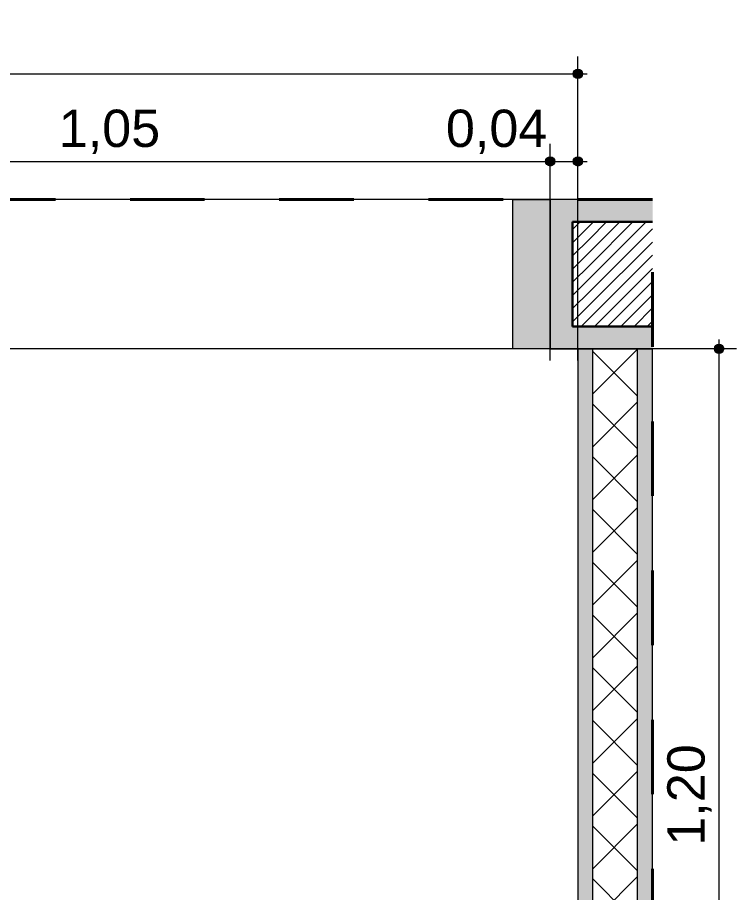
# Model space of a CAD drawing. Header units: metres. Extents: x -1.9 to 95.3, y -2.2 to 2.5.
# Drawn here: x 48.145 to 49.108, y -0.962 to 0.211 of the extents above; entities that cross this region are included whole.
import ezdxf

# ---------------------------------------------------------------- set-up
doc = ezdxf.new("R2010")
doc.units = ezdxf.units.M
doc.header["$MEASUREMENT"] = 0
doc.linetypes.add('Dashed', pattern=[0.035, 0.0225, -0.0125])
for name, color, linetype, lineweight in [('0_Caneta_No__1', 7, 'Continuous', 40), ('PAREDE CONSTRUIR_Caneta_No__241', 7, 'Continuous', 13), ('PAREDE CONSTRUIR_Caneta_No__255', 255, 'Continuous', 0), ('PAREDE CONSTRUIR_Caneta_No__3', 7, 'Continuous', 30), ('PAREDE CONSTRUIR_Caneta_No__83', 84, 'Continuous', 0), ('PAREDE CONSTRUIR_Caneta_No__91', 255, 'Continuous', 0), ('PAREDE CONSTRUIR_Caneta_No__98', 7, 'Continuous', 0)]:
    doc.layers.add(name, color=color, linetype=linetype, lineweight=lineweight)
doc.layers.add('0_Caneta_No__25', color=7, linetype='Continuous', lineweight=13, true_color=0x982312)
doc.layers.add('PAREDE CONSTRUIR_Caneta_No__97', color=7, linetype='Continuous', lineweight=13, true_color=0x6b6b6b)
doc.styles.add('GENERATED_STYLE_1', font='arial.ttf')
doc.dimstyles.new('GENERATED_STYLE__1', dxfattribs={"dimtxt": 0.05, "dimasz": 0.02375, "dimexe": 0.18, "dimexo": 0.267183, "dimgap": 0, "dimtad": 1, "dimtih": 1, "dimtoh": 1, "dimzin": 0, "dimdsep": 46, "dimtxsty": 'GENERATED_STYLE_1', "dimblk": 'ARROWHEAD_11', "dimblk1": 'ARROWHEAD_11', "dimblk2": 'ARROWHEAD_11', "dimcen": 0.09, "dimclrd": 256, "dimclre": 256, "dimclrt": 256, "dimadec": 0, "dimazin": 0, "dimtfac": 1, "dimtdec": 4, "dimtmove": 0, "dimatfit": 3, "dimfxl": 0, "dimtolj": 1, "dimtzin": 0, "dimarcsym": 0})
doc.dimstyles.new('GENERATED_STYLE__2', dxfattribs={"dimtxt": 0.05, "dimasz": 0.02375, "dimexe": 0.18, "dimexo": 0.267183, "dimgap": 0, "dimtad": 1, "dimzin": 0, "dimdsep": 46, "dimtxsty": 'GENERATED_STYLE_1', "dimblk": 'ARROWHEAD_11', "dimblk1": 'ARROWHEAD_11', "dimblk2": 'ARROWHEAD_11', "dimcen": 0.09, "dimclrd": 256, "dimclre": 256, "dimclrt": 256, "dimadec": 0, "dimazin": 0, "dimtfac": 1, "dimtdec": 4, "dimtmove": 0, "dimatfit": 3, "dimfxl": 0, "dimtolj": 1, "dimtzin": 0, "dimarcsym": 0})
pattern_1 = [(45, (47.813018, -0.830483), (-0.00883883, 0.00883883), [])]

# ---------------------------------------------------------------- blocks, each defined once
blk = doc.blocks.new('*D164', base_point=(47.813, -0.8305))
at = {"layer": '0_Caneta_No__25', "linetype": 'Continuous', "lineweight": 13, "true_color": 0x982312}
for points in [[(49.0787, -0.2327), (49.0792, -0.2351), (49.0806, -0.2371), (49.0826, -0.2384), (49.085, -0.2389), (49.0874, -0.2384), (49.0894, -0.2371), (49.0908, -0.2351), (49.0912, -0.2327), (49.0908, -0.2303), (49.0894, -0.2282), (49.0874, -0.2269), (49.085, -0.2264), (49.0826, -0.2269), (49.0806, -0.2282), (49.0792, -0.2303)], [(49.0787, -1.4314), (49.0792, -1.4338), (49.0806, -1.4358), (49.0826, -1.4372), (49.085, -1.4377), (49.0874, -1.4372), (49.0894, -1.4358), (49.0908, -1.4338), (49.0912, -1.4314), (49.0908, -1.429), (49.0894, -1.427), (49.0874, -1.4256), (49.085, -1.4252), (49.0826, -1.4256), (49.0806, -1.427), (49.0792, -1.429)]]:
    blk.add_hatch(color=24, dxfattribs=at).paths.add_polyline_path(points)
at = {"layer": '0_Caneta_No__25', "color": 24, "linetype": 'Continuous', "lineweight": 13, "true_color": 0x982312}
for p, q in [((49.085, -0.2264), (49.085, -0.2202)), ((49.0787, -0.2327), (48.8178, -0.2327)), ((49.1084, -0.2327), (49.0912, -0.2327)), ((49.085, -1.4252), (49.085, -0.2389)), ((49.0787, -1.4314), (48.8178, -1.4314)), ((49.1084, -1.4314), (49.0912, -1.4314))]:
    blk.add_line(p, q, dxfattribs=at)
for centre in [(49.085, -0.2327), (49.085, -1.4314)]:
    blk.add_circle(centre, 0.00625, dxfattribs=at)
at = {"layer": '0_Caneta_No__25', "color": 24, "lineweight": 13, "true_color": 0x982312, "insert": (49.075, -0.8988), "char_height": 0.05, "attachment_point": 7, "rotation": 90, "style": 'GENERATED_STYLE_1'}
blk.add_mtext('\\A1;{\\pql;\\fArial|b0|i0|c0|p0;\\W1.000000;1,20}', dxfattribs=at)
blk = doc.blocks.new('ARROWHEAD_11')
at = {"color": 0, "linetype": 'Continuous', "lineweight": 0}
blk.add_line((0, 0), (-1, 0), dxfattribs=at)
at = {"color": 0, "linetype": 'Continuous', "lineweight": 0, "const_width": 0.25, "flags": 128}
blk.add_lwpolyline([(-0.125, 0, 1), (0.125, 0, 1)], format="xyb", close=True, dxfattribs=at)
blk = doc.blocks.new('*D177', base_point=(47.813, -0.8305))
at = {"layer": '0_Caneta_No__25', "linetype": 'Continuous', "lineweight": 13, "true_color": 0x982312}
for points in [[(47.8026, 0.0186), (47.8031, 0.0162), (47.8044, 0.0142), (47.8065, 0.0128), (47.8089, 0.0123), (47.8112, 0.0128), (47.8133, 0.0142), (47.8146, 0.0162), (47.8151, 0.0186), (47.8146, 0.021), (47.8133, 0.023), (47.8112, 0.0244), (47.8089, 0.0248), (47.8065, 0.0244), (47.8044, 0.023), (47.8031, 0.021)], [(48.8526, 0.0186), (48.8531, 0.0162), (48.8544, 0.0142), (48.8565, 0.0128), (48.8589, 0.0123), (48.8612, 0.0128), (48.8633, 0.0142), (48.8646, 0.0162), (48.8651, 0.0186), (48.8646, 0.021), (48.8633, 0.023), (48.8612, 0.0244), (48.8589, 0.0248), (48.8565, 0.0244), (48.8544, 0.023), (48.8531, 0.021)]]:
    blk.add_hatch(color=24, dxfattribs=at).paths.add_polyline_path(points)
at = {"layer": '0_Caneta_No__25', "color": 24, "linetype": 'Continuous', "lineweight": 13, "true_color": 0x982312}
for p, q in [((47.8089, 0.0248), (47.8089, 0.042)), ((48.8589, 0.0248), (48.8589, 0.042)), ((47.8089, -0.2486), (47.8089, 0.0123)), ((47.8151, 0.0186), (48.8526, 0.0186)), ((48.8589, -0.2486), (48.8589, 0.0123))]:
    blk.add_line(p, q, dxfattribs=at)
for centre in [(47.8089, 0.0186), (48.8589, 0.0186)]:
    blk.add_circle(centre, 0.00625, dxfattribs=at)
at = {"layer": '0_Caneta_No__25', "color": 24, "lineweight": 13, "true_color": 0x982312, "char_height": 0.05, "attachment_point": 7, "style": 'GENERATED_STYLE_1'}
for s, insert in [('\\A1;{\\pql;\\fArial|b0|i0|c0|p0;\\W1.000000;1,05}', (48.2004, 0.0286)), ('\\A1;{\\pql;\\fArial|b0|i0|c0|p0;\\W1.000000;0,04}', (48.7191, 0.0286))]:
    blk.add_mtext(s, dxfattribs=dict(at, insert=insert))
blk = doc.blocks.new('*D178', base_point=(47.813, -0.8305))
at = {"layer": '0_Caneta_No__25', "linetype": 'Continuous', "lineweight": 13, "true_color": 0x982312}
for points in [[(48.8526, 0.0186), (48.8531, 0.0162), (48.8544, 0.0142), (48.8565, 0.0128), (48.8589, 0.0123), (48.8612, 0.0128), (48.8633, 0.0142), (48.8646, 0.0162), (48.8651, 0.0186), (48.8646, 0.021), (48.8633, 0.023), (48.8612, 0.0244), (48.8589, 0.0248), (48.8565, 0.0244), (48.8544, 0.023), (48.8531, 0.021)], [(48.8897, 0.0186), (48.8901, 0.0162), (48.8915, 0.0142), (48.8935, 0.0128), (48.8959, 0.0123), (48.8983, 0.0128), (48.9003, 0.0142), (48.9017, 0.0162), (48.9022, 0.0186), (48.9017, 0.021), (48.9003, 0.023), (48.8983, 0.0244), (48.8959, 0.0248), (48.8935, 0.0244), (48.8915, 0.023), (48.8901, 0.021)]]:
    blk.add_hatch(color=24, dxfattribs=at).paths.add_polyline_path(points)
at = {"layer": '0_Caneta_No__25', "color": 24, "linetype": 'Continuous', "lineweight": 13, "true_color": 0x982312}
for p, q in [((48.8589, 0.0248), (48.8589, 0.042)), ((48.8959, 0.0248), (48.8959, 0.042)), ((48.8589, -0.2486), (48.8589, 0.0123)), ((48.8651, 0.0186), (48.8897, 0.0186)), ((48.8959, -0.2486), (48.8959, 0.0123)), ((48.9022, 0.0186), (48.9084, 0.0186))]:
    blk.add_line(p, q, dxfattribs=at)
for centre in [(48.8589, 0.0186), (48.8959, 0.0186)]:
    blk.add_circle(centre, 0.00625, dxfattribs=at)
blk = doc.blocks.new('*D179', base_point=(47.813, -0.8305))
at = {"layer": '0_Caneta_No__25', "linetype": 'Continuous', "lineweight": 13, "true_color": 0x982312}
for points in [[(46.8856, 0.1358), (46.8861, 0.1334), (46.8874, 0.1314), (46.8895, 0.13), (46.8919, 0.1296), (46.8943, 0.13), (46.8963, 0.1314), (46.8976, 0.1334), (46.8981, 0.1358), (46.8976, 0.1382), (46.8963, 0.1402), (46.8943, 0.1416), (46.8919, 0.1421), (46.8895, 0.1416), (46.8874, 0.1402), (46.8861, 0.1382)], [(48.8897, 0.1358), (48.8901, 0.1334), (48.8915, 0.1314), (48.8935, 0.13), (48.8959, 0.1296), (48.8983, 0.13), (48.9003, 0.1314), (48.9017, 0.1334), (48.9022, 0.1358), (48.9017, 0.1382), (48.9003, 0.1402), (48.8983, 0.1416), (48.8959, 0.1421), (48.8935, 0.1416), (48.8915, 0.1402), (48.8901, 0.1382)]]:
    blk.add_hatch(color=24, dxfattribs=at).paths.add_polyline_path(points)
at = {"layer": '0_Caneta_No__25', "color": 24, "linetype": 'Continuous', "lineweight": 13, "true_color": 0x982312}
for p, q in [((46.8919, 0.1421), (46.8919, 0.1593)), ((48.8959, 0.1421), (48.8959, 0.1593)), ((46.8794, 0.1358), (46.8856, 0.1358)), ((46.8919, -0.1314), (46.8919, 0.1296)), ((46.8981, 0.1358), (48.8897, 0.1358)), ((48.8959, -0.1314), (48.8959, 0.1296)), ((48.9022, 0.1358), (48.9084, 0.1358))]:
    blk.add_line(p, q, dxfattribs=at)
for centre in [(46.8919, 0.1358), (48.8959, 0.1358)]:
    blk.add_circle(centre, 0.00625, dxfattribs=at)
at = {"layer": '0_Caneta_No__25', "color": 24, "lineweight": 13, "true_color": 0x982312, "insert": (47.8272, 0.1458), "char_height": 0.05, "attachment_point": 7, "style": 'GENERATED_STYLE_1'}
blk.add_mtext('\\A1;{\\pql;\\fArial|b0|i0|c0|p0;\\W1.000000;2,00}', dxfattribs=at)

msp = doc.modelspace()

# ---------------------------------------------------------------- hatches: boundary and pattern name
at = {"layer": 'PAREDE CONSTRUIR_Caneta_No__241', "linetype": 'Continuous', "lineweight": 13}
h = msp.add_hatch(dxfattribs=at)
h.set_pattern_fill('common_brick_000b', style=0, pattern_type=2)
h.set_pattern_definition(pattern_1)
h.paths.add_polyline_path([(48.8889, -0.2027), (48.9119, -0.2027), (48.9119, -0.0627), (48.8889, -0.0627)])
h = msp.add_hatch(dxfattribs=at)
h.set_pattern_fill('common_brick_000b', style=0, pattern_type=2)
h.set_pattern_definition(pattern_1)
h.paths.add_polyline_path([(48.9119, -0.0627), (48.9119, -0.2027), (48.9959, -0.2027), (48.9959, -0.0627)])
at = {"layer": 'PAREDE CONSTRUIR_Caneta_No__255', "linetype": 'Continuous', "lineweight": 0}
for points in [[(48.9159, -1.93), (48.9159, -0.2327), (48.8959, -0.2327), (48.8959, -1.93)], [(48.9759, -2.03), (48.9959, -2.03), (48.9959, -0.2327), (48.9759, -0.2327)]]:
    msp.add_hatch(color=255, dxfattribs=at).paths.add_polyline_path(points)
at = {"layer": 'PAREDE CONSTRUIR_Caneta_No__83', "linetype": 'Continuous', "lineweight": 0}
h = msp.add_hatch(dxfattribs=at)
h.set_pattern_fill('Placomur_000b', color=84, style=0, pattern_type=2)
h.set_pattern_definition([(45, (47.81302, -0.830483), (-0.0353553, 0.0353553), []), (135, (47.81302, -0.830483), (0.0353553, 0.0353553), [])])
h.paths.add_polyline_path([(48.9759, -1.95), (48.9759, -0.2327), (48.9159, -0.2327), (48.9159, -1.95)])
at = {"layer": 'PAREDE CONSTRUIR_Caneta_No__91', "linetype": 'Continuous', "lineweight": 0}
for points in [[(48.8089, -0.0327), (48.8089, -0.2327), (48.8589, -0.2327), (48.8589, -0.0327)], [(48.8589, -0.0327), (48.8889, -0.0627), (48.9119, -0.0627), (48.9119, -0.0327)], [(48.8589, -0.2027), (48.8889, -0.2027), (48.8889, -0.0627), (48.8589, -0.0327)], [(48.9119, -0.0327), (48.9119, -0.0627), (48.9959, -0.0627), (48.9959, -0.0327)], [(48.9119, -0.2027), (48.8589, -0.2027), (48.8589, -0.2327), (48.9119, -0.2327)], [(48.9959, -0.2027), (48.9119, -0.2027), (48.9119, -0.2327), (48.9959, -0.2327)]]:
    msp.add_hatch(color=255, dxfattribs=at).paths.add_polyline_path(points)

# ---------------------------------------------------------------- linework, layer by layer
at = {"layer": '0_Caneta_No__1', "color": 7, "linetype": 'Dashed', "lineweight": 40}
msp.add_lwpolyline([(46.7919, -2.03), (48.9959, -2.03), (48.9959, -0.0327), (46.7919, -0.0327)], close=True, dxfattribs=at)
at = {"layer": 'PAREDE CONSTRUIR_Caneta_No__241', "color": 7, "linetype": 'Continuous', "lineweight": 13}
for p, q in [((48.8589, -0.0627), (48.8589, -0.0327)), ((48.8589, -0.0627), (48.8589, -0.0327)), ((48.8589, -0.0627), (48.8589, -0.0327)), ((48.8589, -0.0627), (48.8589, -0.0327)), ((48.8589, -0.0627), (48.8589, -0.0327)), ((48.8589, -0.0627), (48.8589, -0.0327)), ((48.8589, -0.2027), (48.8589, -0.0627)), ((48.8589, -0.2027), (48.8589, -0.0627)), ((48.8589, -0.2027), (48.8589, -0.0627)), ((48.8589, -0.2027), (48.8589, -0.0627)), ((48.8589, -0.2027), (48.8589, -0.0627)), ((48.8589, -0.2027), (48.8589, -0.0627)), ((48.8589, -0.2327), (48.8589, -0.2027)), ((48.8589, -0.2327), (48.8589, -0.2027)), ((48.8589, -0.2327), (48.8589, -0.2027)), ((48.9159, -1.93), (48.9159, -0.2327)), ((48.9759, -1.95), (48.9759, -0.2327))]:
    msp.add_line(p, q, dxfattribs=at)
for points in [[(48.9119, -0.0327), (48.8589, -0.0327)], [(48.9959, -0.0327), (48.9119, -0.0327)], [(48.8589, -0.2327), (48.9119, -0.2327)], [(48.9159, -0.2327), (48.8959, -0.2327)], [(48.8959, -0.2327), (48.8959, -1.93)], [(48.9119, -0.2327), (48.9959, -0.2327)], [(48.9759, -0.2327), (48.9159, -0.2327)], [(48.9959, -0.2327), (48.9759, -0.2327)], [(48.9959, -2.03), (48.9959, -0.2327)]]:
    msp.add_lwpolyline(points, dxfattribs=at)
at = {"layer": 'PAREDE CONSTRUIR_Caneta_No__3', "color": 7, "linetype": 'Continuous', "lineweight": 30}
for p, q in [((48.9119, -0.0627), (48.8889, -0.0627)), ((48.8889, -0.0627), (48.8889, -0.2027)), ((48.9959, -0.0627), (48.9119, -0.0627)), ((48.8889, -0.2027), (48.9119, -0.2027)), ((48.9119, -0.2027), (48.9959, -0.2027))]:
    msp.add_line(p, q, dxfattribs=at)
at = {"layer": 'PAREDE CONSTRUIR_Caneta_No__97', "color": 251, "linetype": 'Continuous', "lineweight": 13, "true_color": 0x6b6b6b}
for p, q in [((48.8589, -0.0327), (47.8089, -0.0327)), ((48.8589, -0.2327), (47.8089, -0.2327))]:
    msp.add_line(p, q, dxfattribs=at)
at = {"layer": 'PAREDE CONSTRUIR_Caneta_No__98', "color": 7, "linetype": 'Continuous', "lineweight": 0}
for p, q in [((48.8089, -0.2327), (48.8089, -0.0327)), ((48.8089, -0.0327), (48.8589, -0.0327)), ((48.8589, -0.0327), (48.8089, -0.0327)), ((48.8589, -0.0327), (48.8589, -0.2327)), ((48.8589, -0.2327), (48.8089, -0.2327))]:
    msp.add_line(p, q, dxfattribs=at)

# ---------------------------------------------------------------- dimensions: what is measured, and where the dimension line sits
at = {"color": 24, "linetype": 'Continuous', "lineweight": 13, "true_color": 0x982312}
for base, p1, p2, picture, middle in [((48.8959, 0.1358), (46.8919, -0.2327), (48.8959, -0.2327), '*D179', (47.8919, 0.1708)), ((48.8589, 0.0186), (47.8089, -0.2327), (48.8589, -0.2327), '*D177', (48.2651, 0.0536)), ((48.8959, 0.0186), (48.8589, -0.2327), (48.8959, -0.2505), '*D178', (48.7839, 0.0536))]:
    dim = msp.add_linear_dim(base=base, p1=p1, p2=p2, dimstyle='GENERATED_STYLE__1', dxfattribs=at)
    dim.commit()
    dim.dimension.update_dxf_attribs({"geometry": picture, "text_midpoint": middle, "dimtype": 160})
dim = msp.add_linear_dim(base=(49.085, -0.2327), p1=(48.8938, -1.4314), p2=(48.8959, -0.2327), angle=90, dimstyle='GENERATED_STYLE__2', dxfattribs=at)
dim.commit()
dim.dimension.update_dxf_attribs({"geometry": '*D164', "text_midpoint": (49.05, -0.834), "dimtype": 160, "text_rotation": 90})

doc.saveas('drawing.dxf')
